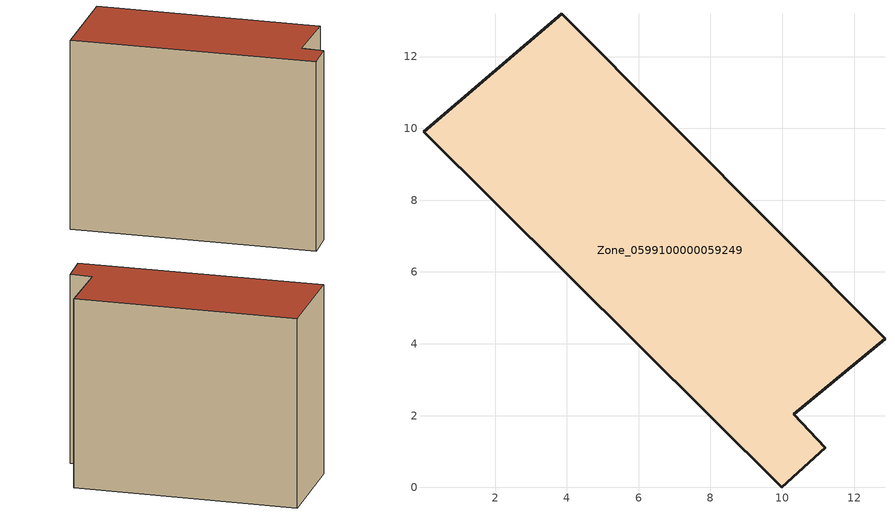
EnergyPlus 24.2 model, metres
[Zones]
Zone_0599100000059249
 floor ground (C_G): 10.32,2.04 11.2,1.11 9.98,0 0.01,9.9 3.85,13.2 12.86,4.14 z0
 wall outside (C_F): 0.01,9.9 9.98,0 11.2,1.11 10.32,2.04 12.86,4.14 3.85,13.2 0.01,9.9 z0:11.49
 roof outside (C_R): 3.85,13.2 0.01,9.9 9.98,0 11.2,1.11 10.32,2.04 12.86,4.14 z11.49
[BUILDING]
Pand.0599100000059249: North Axis=0; Terrain=City; Loads Convergence Tolerance Value=0.04; Temperature Convergence Tolerance Value=0.4; Solar Distribution=FullExterior; Maximum Number of Warmup Days=25; Minimum Number of Warmup Days=1
[Site:Location]
Rotterdam.The.Hague.AP_ZH_NLD Design_Conditions: Latitude=51.96; Longitude=4.45; Time Zone=1; Elevation=-4.5
[SITE:GROUNDTEMPERATURE:BUILDINGSURFACE]
18, 18, 18, 18, 18, 18, 18, 18, 18, 18, 18, 18
[MATERIAL] Thermal Absorptance=0.9; Solar Absorptance=0.7; Visible Absorptance=0.7
Name | Roughness | Thickness | Conductivity | Density | Specific Heat
G.TC.1946 | MediumSmooth | 0.15 | 1 | 540 | 1210
F.TC.1946 | Rough | 0.3 | 0.857143 | 1920 | 840
R.TC.1946 | MediumRough | 0.2 | 0.909091 | 1500 | 1000
[CONSTRUCTION]
C_G: G.TC.1946
C_F: F.TC.1946
C_R: R.TC.1946
[ZONE]
Zone_0599100000059249: Type=1; Multiplier=1; Ceiling Height=Autocalculate; Volume=Autocalculate; Floor Area=autocalculate; Part of Total Floor Area=Yes
[ZONEINFILTRATION:DESIGNFLOWRATE]
Infil_Zone_0599100000059249: Zone or ZoneList or Space or SpaceList=Zone_0599100000059249; Schedule=AlwaysOn; Design Flow Rate Calculation Method=Flow/Area; Flow Rate per Floor Area=0.003; Constant Term Coefficient=1; Temperature Term Coefficient=0; Velocity Term Coefficient=0; Velocity Squared Term Coefficient=0
[HVACTEMPLATE:ZONE:IDEALLOADSAIRSYSTEM]
Zone_0599100000059249: Maximum Heating Supply Air Temperature=50; Minimum Cooling Supply Air Temperature=13; Maximum Heating Supply Air Humidity Ratio=0.0156; Minimum Cooling Supply Air Humidity Ratio=0.0077; Heating Limit=NoLimit; Cooling Limit=NoLimit; Dehumidification Control Type=ConstantSensibleHeatRatio; Cooling Sensible Heat Ratio=0.7; Dehumidification Setpoint=60; Humidification Control Type=None; Humidification Setpoint=30; Outdoor Air Method=None; Outdoor Air Flow Rate per Person=0.00944; Outdoor Air Flow Rate per Zone Floor Area=0; Outdoor Air Flow Rate per Zone=0; Demand Controlled Ventilation Type=None; Outdoor Air Economizer Type=NoEconomizer; Heat Recovery Type=None; Sensible Heat Recovery Effectiveness=0.7; Latent Heat Recovery Effectiveness=0.65
[ZONECONTROL:THERMOSTAT]
ThermostatControl_Zone_0599100000059249: Zone or ZoneList=Zone_0599100000059249; Control Type Schedule=DualSetpointControlType; Control 1=Thermostat_Zone_0599100000059249; Temperature Difference Between Cutout And Setpoint=0
[THERMOSTATSETPOINT:DUALSETPOINT]
Thermostat_Zone_0599100000059249: Heating Setpoint Temperature Schedule=HeatingSetpoint_Zone_0599100000059249; Cooling Setpoint Temperature Schedule=CoolingSetpoint_Zone_0599100000059249
[SCHEDULE:COMPACT]
HeatingSetpoint_Zone_0599100000059249: Through: 12/31, For: AllDays, Until: 24:00, 21
CoolingSetpoint_Zone_0599100000059249: Through: 12/31, For: AllDays, Until: 24:00, 24
DualSetpointControlType: Through: 12/31, For: AllDays, Until: 24:00, 4
AlwaysOn: Through: 12/31, For: AllDays, Until: 24:00, 1
